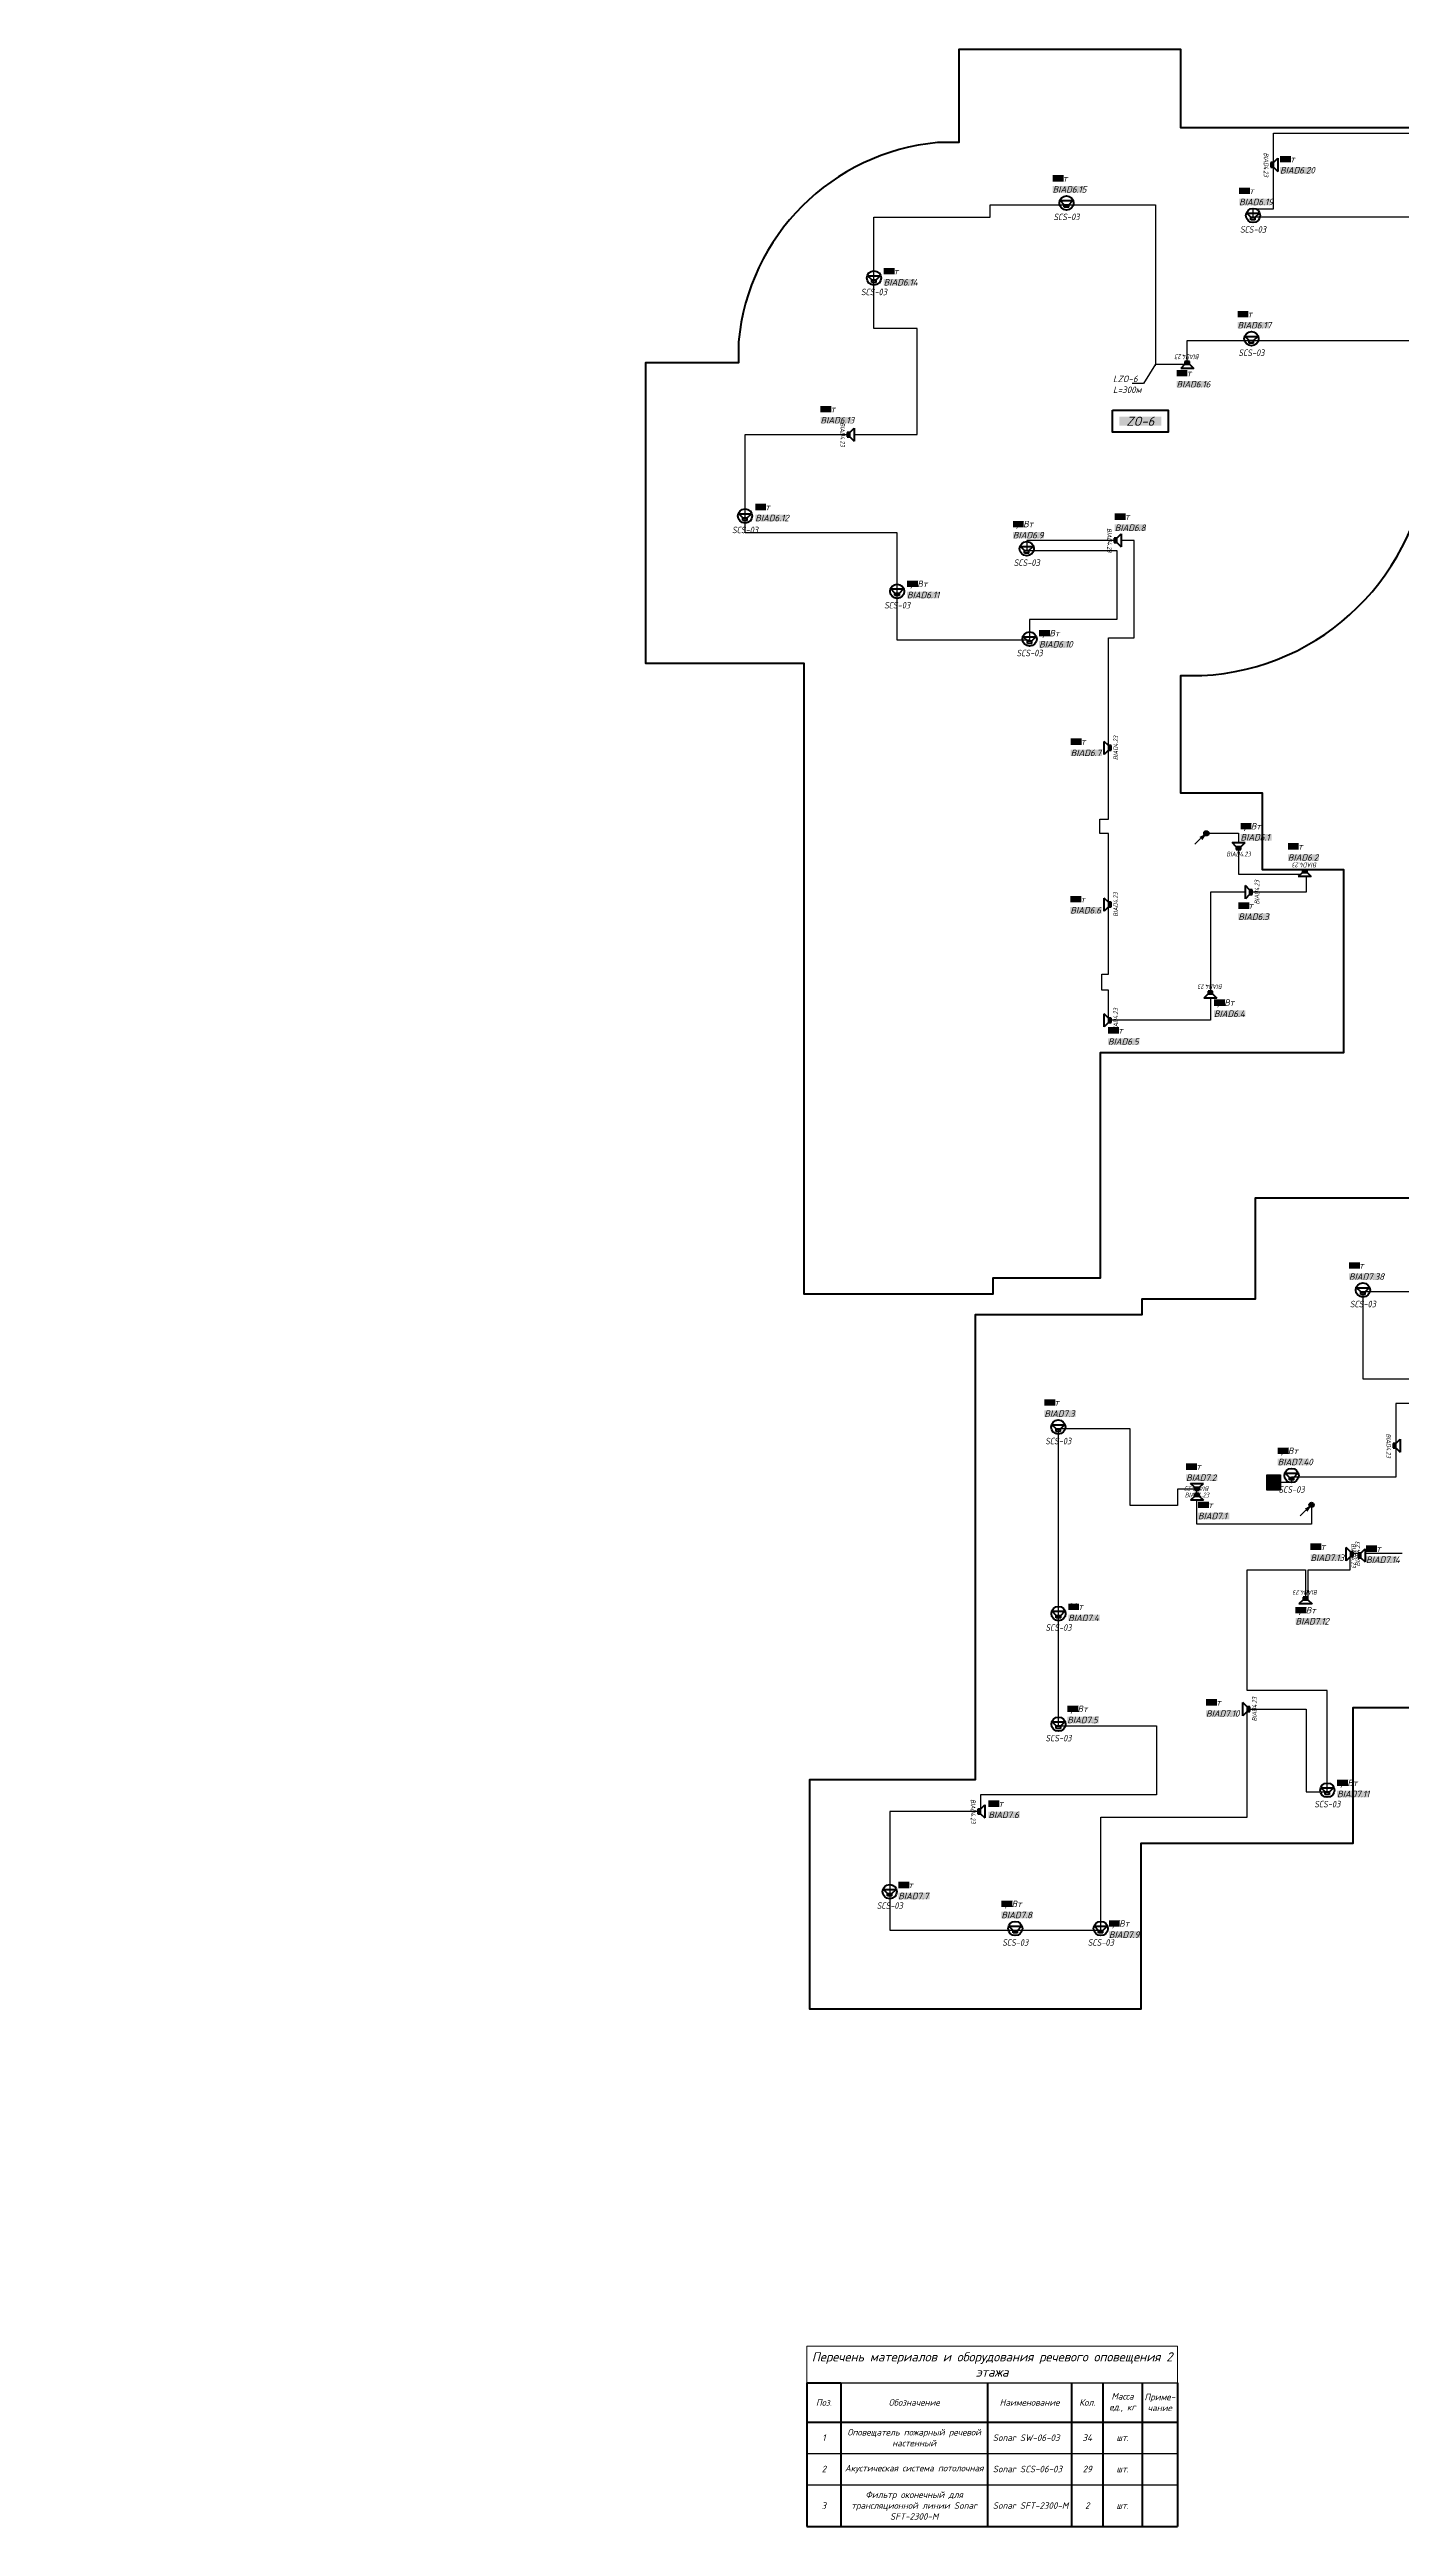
# Model space of a CAD drawing. Extents: x -152830 to 1281226, y -304852 to -2349.
# Drawn here: x 426818 to 478600, y -143966 to -49093 of the extents above; entities that cross this region are included whole.
import ezdxf
from ezdxf import colors
from ezdxf.entities.mleader import LeaderData, LeaderLine
from ezdxf.enums import TextEntityAlignment as Align
from ezdxf.math import Vec2, Vec3

# ---------------------------------------------------------------- set-up
doc = ezdxf.new("R2010")
doc.units = 0
doc.header["$LTSCALE"] = 100
doc.linetypes.add('CONTI', pattern=[0])
doc.layers.get('Defpoints').update_dxf_attribs({"color": 42})
for name, color, linetype in [('_1', 7, 'Continuous'), ('_СОУЭ_Аннотации', 7, 'Continuous'), ('ODG - Проводка', 3, 'Continuous')]:
    doc.layers.add(name, color=color, linetype=linetype)
for name, color, linetype, lineweight in [('_13_СОУЭ_линии', 5, 'Continuous', 70), ('_СОУЭ Оповещение_речевое', 7, 'Continuous', 30), ('НО Оповещатели Речь', 5, 'Continuous', 50), ('Радио', 5, 'Continuous', 30)]:
    doc.layers.add(name, color=color, linetype=linetype, lineweight=lineweight)
doc.styles.add('OlympDesign', font='isocpeui.ttf', dxfattribs={"height": 250})
doc.linetypes.add('Открыто в трубе', pattern='A,2,[1,BDG_GOST,S=1,R=0,X=0,Y=0],-4', length=6)

# ---------------------------------------------------------------- blocks, each defined once
blk = doc.blocks.new('*U105')
at = {"layer": 'НО Оповещатели Речь', "color": 5}
for p, q in [((-84, -184), (-242, -26)), ((-242, -26), (242, -26)), ((-84, -184), (84, -184)), ((-84, -281), (-84, -184)), ((84, -281), (-84, -281)), ((84, -184), (242, -26)), ((84, -281), (84, -184))]:
    blk.add_line(p, q, dxfattribs=at)
blk.add_circle((0, -114), 273, dxfattribs=at)
at = {"layer": 'Defpoints', "lineweight": 50, "ltscale": 100, "style": 'OlympDesign', "width": 0.8}
blk.add_text('SСS-03', height=250, dxfattribs=at).set_placement((0, -649), align=Align.MIDDLE_CENTER)
blk = doc.blocks.new('*U120')
at = {"layer": 'ODG - Проводка'}
h = blk.add_hatch(color=0, dxfattribs=at)
edge = h.paths.add_edge_path()
edge.add_arc((0, 0), 50, 0, 360)
at = {"layer": 'ODG - Проводка', "color": 0}
for points in [[(0, 0), (212, 212)], [(35, 35), (85, 122)], [(35, 35), (122, 85)]]:
    blk.add_lwpolyline(points, dxfattribs=at)
blk.add_circle((0, 0), 50, dxfattribs=at)
blk = doc.blocks.new('SFT-2300-М')
at = {"true_color": 0xffffff}
h = blk.add_hatch(color=7, dxfattribs=at)
h.dxf.hatch_style = 1
h.paths.add_polyline_path([(250, 292), (-274, 292), (-274, -295), (250, -295)])
at = {"layer": '_1', "lineweight": 30}
h = blk.add_hatch(color=5, dxfattribs=at)
h.dxf.hatch_style = 1
h.paths.add_polyline_path([(177, -2, 1), (-202, -2, 1)])
at = {"color": 5, "lineweight": 30}
blk.add_lwpolyline([(-274, 292), (250, 292), (250, -295), (-274, -295)], close=True, dxfattribs=at)
blk.add_circle((-12, -2), 189, dxfattribs=at)
blk = doc.blocks.new('*U104')
at = {"color": 5}
blk.add_wipeout([(-348, 366), (348, 366), (121, 140), (121, 0), (-121, 0), (-121, 140)], dxfattribs=at).dxf.layer = 'НО Оповещатели Речь'
at = {"layer": 'НО Оповещатели Речь'}
h = blk.add_hatch(color=5, dxfattribs=at)
h.dxf.hatch_style = 1
h.set_gradient(color1=(0, 0, 255), color2=(0, 0, 255), tint=1)
h.paths.add_polyline_path([(-121, 0), (121, 0), (121, 140), (-121, 140)])
at = {"layer": 'НО Оповещатели Речь', "color": 5}
for p, q in [((-121, 140), (-348, 366)), ((-348, 366), (348, 366)), ((121, 140), (-121, 140)), ((-121, 140), (-121, 0)), ((-121, 0), (121, 0)), ((121, 140), (348, 366)), ((121, 0), (121, 140))]:
    blk.add_line(p, q, dxfattribs=at)
at = {"layer": 'Defpoints', "lineweight": 50, "ltscale": 100, "style": 'OlympDesign', "width": 0.8}
blk.add_text('BIAD4.23', height=250, dxfattribs=at).set_placement((0, -250), align=Align.MIDDLE_CENTER)
blk = doc.blocks.new('_ArchTick')
at = {"color": 0, "linetype": 'ByBlock', "const_width": 0.15}
blk.add_lwpolyline([(-0.5, -0.5), (0.5, 0.5)], dxfattribs=at)
blk = doc.blocks.new('*T2331')
at = {"color": 0, "lineweight": 50, "transparency": 16777216}
for p, q in [((0, -1410), (1300, -1410)), ((0, -1410), (0, -6910)), ((1300, -1410), (1300, -6910)), ((6919, -1410), (6919, -6910)), ((10139, -1410), (10139, -6910)), ((11339, -1410), (11339, -6910)), ((12839, -1410), (12839, -6910)), ((14195, -1410), (14195, -6910)), ((0, -2910), (14195, -2910)), ((0, -6910), (14195, -6910))]:
    blk.add_line(p, q, dxfattribs=at)
at = {"color": 0, "linetype": 'ByBlock', "lineweight": -2, "transparency": 16777216}
blk.add_line((1300, -1410), (14195, -1410), dxfattribs=at)
at = {"color": 0, "transparency": 16777216}
for p, q in [((0, -4110), (1300, -4110)), ((12839, -4110), (14195, -4110)), ((0, -5310), (1300, -5310)), ((12839, -5310), (14195, -5310))]:
    blk.add_line(p, q, dxfattribs=at)
at = {"color": 0, "lineweight": -2, "transparency": 16777216}
for p, q in [((1300, -4110), (12839, -4110)), ((1300, -5310), (12839, -5310))]:
    blk.add_line(p, q, dxfattribs=at)
at = {"layer": 'Defpoints', "color": 8, "linetype": 'ByBlock', "lineweight": 0, "transparency": 16777216}
for p, q in [((0, 0), (14195, 0)), ((0, 0), (0, -1410)), ((14195, 0), (14195, -1410))]:
    blk.add_line(p, q, dxfattribs=at)
at = {"color": 0, "transparency": 16777216, "style": 'OlympDesign'}
for s, insert, char_height, width, attachment_point in [('Перечень материалов и оборудования речевого оповещения 2 этажа', (7097, -705), 350, 13794.54, 5), ('Масса ед., кг', (12089, -2160), 250, 1100, 5), ('Приме- чание', (13517, -2160), 250, 955.55, 5), ('Поз.', (650, -2160), 250, 900, 5), ('Обозначение', (4110, -2160), 250, 5219.44, 5), ('Наименование', (8529, -2160), 250, 2819.56, 5), ('Кол.', (10739, -2160), 250, 800, 5), ('1', (650, -3510), 250, 900, 5), ('Оповещатель пожарный речевой настенный ', (4110, -3510), 250, 5219.44, 5), ('Sonar SW-06-03', (7119, -3510), 250, 2819.56, 4), ('34', (10739, -3510), 250, 800, 5), ('шт.', (12089, -3510), 250, 1100, 5), ('2', (650, -4710), 250, 900, 5), ('Акустическая система потолочная', (4110, -4710), 250, 5219.44, 5), ('Sonar SCS-06-03', (7119, -4710), 250, 2819.56, 4), ('29', (10739, -4710), 250, 800, 5), ('шт.', (12089, -4710), 250, 1100, 5), ('Фильтр оконечный для трансляционной линии Sonar SFT-2300-М', (4110, -6110), 250, 5219.44, 5), ('3', (650, -6110), 250, 900, 5), ('Sonar SFT-2300-М', (7119, -6110), 250, 2819.56, 4), ('2', (10739, -6110), 250, 800, 5), ('шт.', (12089, -6110), 250, 1100, 5)]:
    blk.add_mtext(s, dxfattribs=dict(at, insert=insert, char_height=char_height, width=width, attachment_point=attachment_point))

msp = doc.modelspace()

# ---------------------------------------------------------------- linework, layer by layer
at = {"layer": '_13_СОУЭ_линии', "color": 5, "lineweight": 30}
for points in [[(484379.789469, -55517.784402), (472915.6929, -55517.784402), (472915.6929, -55189.070032), (473696.082598, -55189.070032), (473696.082598, -52297.381047), (484429.449698, -52297.381047)], [(471125.577987, -79113.393053), (472360.577987, -79113.393053), (472360.577987, -80681.866911), (474947.090221, -80681.866911), (474947.090221, -81367.61079), (471280.974321, -81367.61079), (471280.974321, -86275.11079), (467375.315714, -86275.11079), (467375.315714, -85122.890654), (467123.957516, -85122.890654), (467123.957516, -84508.522393), (467375.315714, -84508.522393), (467375.315714, -79117.964256), (467046.54149, -79117.964256), (467046.54149, -78571.668658), (467375.315714, -78571.668658), (467375.315714, -71621.632441), (468358.879271, -71621.632441), (468358.879271, -67892.406723), (464248.582047, -67892.406723), (464248.582047, -68282.355016), (467696.082598, -68282.355016), (467696.082598, -70918.657925), (464355.699109, -70918.657925), (464355.699109, -71721.182294), (459284.250012, -71721.182294), (459284.250012, -67602.030465), (453459.249627, -67602.030465), (453459.249627, -63842.62455), (460052.264501, -63842.62455), (460052.264501, -59777.212416), (458395.699156, -59777.212416), (458395.699156, -55509.771761), (462849.89416, -55509.771761), (462849.89416, -55037.601706), (469180.086691, -55037.601706), (469180.086691, -61142.990681), (470395.699156, -61142.990681), (470395.699156, -60239.870947), (485375.230478, -60239.870947)], [(502928.260764, -96678.709751), (477123.260764, -96678.709751), (477123.260764, -100003.090371), (479413.107903, -100003.090371)], [(479413.107903, -100955.212085), (478388.712083, -100955.212085), (478388.712083, -103781.343195), (474390.920379, -103781.343195), (474390.920379, -103983.858938), (473969.477607, -103983.858938)], [(475155.200656, -104837.114097), (475155.200656, -105578.733638), (470764.56014, -105578.733638), (470764.56014, -104228.360691), (470017.786981, -104228.360691), (470017.786981, -104856.4417), (468213.54043, -104856.4417), (468213.54043, -101926.496273), (465454.110599, -101926.496273), (465454.110599, -113305.101706), (469217.269892, -113305.101706), (469217.269892, -115939.96364), (462476.144206, -115939.96364), (462476.144206, -116586.479119), (459000.716161, -116586.479119), (459000.716161, -121132.601706), (467083.260764, -121132.601706), (467083.260764, -116795.44035), (472690.377322, -116795.44035), (472690.377322, -112661.369647), (474944.489981, -112661.369647), (474944.489981, -115832.609845), (475759.67573, -115832.609845), (475759.67573, -111941.931603), (472690.377322, -111941.931603), (472690.377322, -107330.31201), (474924.090707, -107330.31201), (474924.090707, -108429.980504), (475025.885565, -108429.980504), (475025.885565, -107330.31201), (476629.57688, -107330.31201), (476629.57688, -106688.305863), (478628.81753, -106688.305863)]]:
    msp.add_lwpolyline(points, dxfattribs=at)
at = {"layer": '_СОУЭ_Аннотации', "color": 67, "linetype": 'CONTI', "lineweight": 60, "ltscale": 100, "true_color": 0x727430}
for points in [[(479645.699156, -52092.61079), (470145.699156, -52092.61079), (470145.699156, -49092.61079), (461645.699156, -49092.61079), (461645.699156, -52659.310722), (460835.699156, -52659.310722, 0.3616655632), (453212.399088, -60282.61079)], [(453212.399088, -60286.166612), (453212.399088, -61092.61079), (449645.699156, -61092.61079), (449645.699156, -72592.61079), (455715.577987, -72592.61079), (455715.577987, -96757.61079), (462955.760764, -96757.61079), (462955.760764, -96135.230088), (467075.577987, -96135.230088), (467075.577987, -87507.61079), (476395.699156, -87507.61079), (476395.699156, -80507.61079), (473275.577987, -80507.61079), (473275.577987, -77577.61079), (470145.577987, -77577.61079), (470145.577987, -73073.919295), (470955.577986, -73073.919295, 0.3812035355), (479630.699156, -64532.61079)]]:
    msp.add_lwpolyline(points, format="xyb", dxfattribs=at)
at = {"layer": '_СОУЭ_Аннотации', "color": 1, "linetype": 'CONTI', "lineweight": 60, "ltscale": 100}
msp.add_lwpolyline([(467534.353172, -62905.37718), (469660.609172, -62905.37718), (469660.609172, -63753.88618), (467534.353172, -63753.88618)], close=True, dxfattribs=at)
at = {"layer": '_СОУЭ_Аннотации', "color": 67, "linetype": 'CONTI', "lineweight": 60, "ltscale": 100, "true_color": 0x727430}
msp.add_lwpolyline([(507190.760764, -93092.61079), (472990.760764, -93092.61079), (472990.760764, -96957.61079), (468650.747367, -96957.620699), (468650.747367, -97557.230483), (462275.760764, -97557.230483), (462275.760764, -115362.645512), (455925.760764, -115362.645512), (455925.760764, -124137.61079), (468625.760764, -124137.61079), (468625.760764, -117787.61079), (476745.760764, -117787.61079), (476745.760764, -112597.61079), (485915.329182, -112597.61079)], dxfattribs=at)

# ---------------------------------------------------------------- block references
for name, p in [('SFT-2300-М', (473719.482755, -103982.254524)), ('*T2331', (455825.760764, -137056.366254))]:
    msp.add_blockref(name, p)
at = {"layer": '_СОУЭ Оповещение_речевое', "color": 4, "lineweight": 50}
for p in [(465770.699156, -54853.92416), (472915.6929, -55334.106856), (458395.699156, -57728.92416), (472854.800228, -60056.193402), (453459.249627, -66845.210822), (464248.582047, -68098.677471), (459284.250012, -69728.921717), (464355.699109, -71558.649473), (477123.260764, -96495.032205), (465454.110599, -101742.818728), (474390.920379, -103597.66565), (465463.260764, -108885.508881), (465463.260764, -113121.42416), (475759.67573, -115648.932299), (459000.716161, -119536.441521), (463808.277267, -120948.92416), (467083.260764, -120948.92416)]:
    msp.add_blockref('*U105', p, dxfattribs=at)
at = {"layer": 'Радио', "xscale": 2, "yscale": 2, "zscale": 2, "rotation": 178.7329526101915}
for p in [(471125.577987, -79113.393053), (475155.200656, -104837.114097)]:
    msp.add_blockref('*U120', p, dxfattribs=at)

# ---------------------------------------------------------------- texts
at = {"layer": '_СОУЭ_Аннотации', "color": 7, "linetype": 'Открыто в трубе', "lineweight": 60, "ltscale": 100, "style": 'OlympDesign', "bg_fill": 1, "box_fill_scale": 1, "bg_fill_color": 7, "bg_fill_true_color": 16777215, "bg_fill_transparency": 0}
for s, insert, char_height, width, attachment_point in [('6Вт', (465237.454765, -53900.013413), 250, 418.76026667, 1), ('3Вт', (458766.805484, -57457.829371), 250, 418.76026667, 1), ('3Вт', (472321.555837, -59102.282655), 250, 418.76026667, 1), ('6Вт', (456346.624224, -62740.875983, 0), 250, 418.76026667, 1), ('ZO-6', (468597.481172, -63329.63168), 350, 1602.16185265, 5), ('3Вт', (453847.874251, -66486.921789), 250, 418.76026667, 1), ('1,5Вт', (463715.337656, -67144.766724), 250, 418.76026667, 1), ('1,5Вт', (459660.451226, -69434.890458), 250, 418.76026667, 1), ('1,5Вт', (464720.567482, -71321.947093), 250, 418.76026667, 1), ('6Вт', (465930.587911, -75480.893534, 0), 250, 418.76026667, 1), ('6Вт', (474248.402589, -79489.826038, 0), 250, 418.76026667, 1), ('6Вт', (465917.44382, -81510.784516, 0), 250, 418.76026667, 1), ('3Вт', (476590.016373, -95541.121458), 250, 418.76026667, 1), ('3Вт', (464920.866209, -100788.907981), 250, 418.76026667, 1), ('6Вт', (470350.660564, -103244.498233, 0), 250, 418.76026667, 1), ('1,5Вт', (473857.675988, -102643.754903), 250, 418.76026667, 1), ('6Вт', (475116.135453, -106311.450961, 0), 250, 418.76026667, 1), ('3Вт', (465835.77266, -108614.076973), 250, 418.76026667, 1), ('1,5Вт', (465799.020272, -112524.523705), 250, 418.76026667, 1), ('6Вт', (471113.986391, -112278.086833, 0), 250, 418.76026667, 1), ('1,5Вт', (476134.750581, -115359.07047), 250, 418.76026667, 1), ('3Вт', (459326.009077, -119267.927905), 250, 418.76026667, 1), ('1,5Вт', (463275.032877, -119995.013413), 250, 418.76026667, 1), ('1,5Вт', (467394.166294, -120747.511809), 250, 418.76026667, 1)]:
    msp.add_mtext(s, dxfattribs=dict(at, insert=insert, char_height=char_height, width=width, attachment_point=attachment_point))
at = {"layer": '_СОУЭ_Аннотации', "char_height": 250, "width": 1197.06228103, "attachment_point": 1, "style": 'OlympDesign', "bg_fill": 1, "box_fill_scale": 1, "bg_fill_color": 7, "bg_fill_true_color": 16777215, "bg_fill_transparency": 0}
for s, insert in [('BIAD6.15', (465239.785658, -54325.372897, 0)), ('BIAD6.19', (472384.779402, -54805.555593, 0)), ('BIAD6.14', (458769.136377, -57883.188855, 0)), ('BIAD6.17', (472323.886729, -59527.642138, 0)), ('BIAD6.16', (469986.512225, -61786.618209, 0)), ('BIAD6.12', (453850.205143, -66912.281273, 0)), ('BIAD6.9', (463717.668549, -67570.126207, 0)), ('BIAD6.11', (459662.782119, -69860.249942, 0)), ('BIAD6.10', (464722.898375, -71747.306577, 0)), ('BIAD7.38', (476592.347266, -95966.480942, 0)), ('BIAD7.3', (464923.197101, -101214.267464, 0)), ('BIAD7.40', (473860.00688, -103069.114386, 0)), ('BIAD7.1', (470807.899203, -105137.370777, 0)), ('BIAD7.4', (465838.103553, -109039.436456, 0)), ('BIAD7.12', (474544.033049, -109171.458391, 0)), ('BIAD7.5', (465801.351165, -112949.883188, 0)), ('BIAD7.11', (476137.081473, -115784.429953, 0)), ('BIAD7.7', (459328.33997, -119693.287388, 0)), ('BIAD7.8', (463277.363769, -120420.372897, 0)), ('BIAD7.9', (467396.497187, -121172.871293, 0))]:
    msp.add_mtext(s, dxfattribs=dict(at, insert=insert))

# ---------------------------------------------------------------- leaders
at = {"layer": '_13_СОУЭ_линии', "color": 18, "linetype": 'CONTI', "lineweight": 18, "ltscale": 100, "true_color": 0x000000}
ml = msp.add_multileader_mtext('Standard', dxfattribs=at)
ml.set_content('АЛС 1.1 раздела АПС\\P(см. раздел "ИОС5.5.1")', color=(0, 0, 0), style='OlympDesign')
ml.set_leader_properties(color=256, linetype='ByLayer', lineweight=-1)
ml.build(insert=Vec2(0, 0))
ml.multileader.update_dxf_attribs({"text_left_attachment_type": 6, "text_right_attachment_type": 6, "dogleg_length": 2, "arrow_head_size": 200, "scale": 100})
ctx = ml.context
ctx.base_point, ctx.scale, ctx.char_height, ctx.arrow_head_size, ctx.landing_gap_size, ctx.plane_origin = Vec3(43391.177549, -92119.350032), 100, 250, 200, 0, Vec3(54855.263188, -82979.027992)
ctx.left_attachment, ctx.right_attachment = 6, 6
notes = []
notes.append((ctx, [(0, (1, 1, 0), (47312.010883, -92119.350032), (-1, 0), 200, [(0, [(48521.746321, -90079.139826), (47667.722509, -90245.694326)], 0, [])])]))
ctx.mtext.insert, ctx.mtext.width, ctx.mtext.flow_direction = Vec3(43391.177549, -91794.350032), 4773.88520797, 5
for ctx, leaders in notes:
    for number, flags, end, landing, length, lines in leaders:
        leader = LeaderData()
        leader.index, (leader.has_last_leader_line, leader.has_dogleg_vector, leader.attachment_direction) = number, flags
        leader.last_leader_point, leader.dogleg_vector, leader.dogleg_length = Vec3(end), Vec3(landing), length
        for number, points, colour, breaks in lines:
            line = LeaderLine()
            line.index, line.vertices, line.color, line.breaks = number, Vec3.list(points), colors.encode_raw_color(colour), breaks
            leader.lines.append(line)
        ctx.leaders.append(leader)

# ---------------------------------------------------------------- next in the draw order: block references
at = {"layer": '_СОУЭ Оповещение_речевое', "color": 4, "lineweight": 50, "xscale": 0.71930163509888, "yscale": 0.71930163509888, "zscale": 0.71930163509888}
for p, rotation in [((473595.699156, -53507.61079), 270), ((470395.699156, -61042.607239), 180), ((457372.802077, -63842.62455), 270), ((467595.699156, -67892.406723), 270), ((467475.699156, -75842.61079), 90), ((474895.716628, -80507.61079), 180), ((467475.699156, -81842.61079), 90), ((472885.751573, -81367.61079), 90), ((471280.974321, -85162.579211), 180), ((467475.699156, -86275.11079), 90), ((478288.328641, -102570.287712), 270), ((476745.760764, -106723.209941), 89.99999999999999), ((474924.090707, -108367.597608), 180), ((472790.760764, -112661.369647), 89.99999999999999), ((462375.760764, -116577.610764), 270)]:
    msp.add_blockref('*U104', p, dxfattribs=dict(at, rotation=rotation))
for p in [(472360.577987, -79727.61079), (470770.760764, -104277.61079)]:
    msp.add_blockref('*U104', p, dxfattribs=at)

# ---------------------------------------------------------------- next in the draw order: leaders
ml = msp.add_multileader_mtext('Standard')
ml.set_content('LZO-6^JL=300м', color=256, style='OlympDesign')
ml.set_leader_properties(color=256, linetype='ByLayer', lineweight=-1)
ml.set_arrow_properties(name='ARCHTICK')
ml.build(insert=Vec2(0, 0))
ml.multileader.update_dxf_attribs({"text_left_attachment_type": 6, "text_right_attachment_type": 6, "dogleg_length": 50, "arrow_head_size": 100})
ctx = ml.context
ctx.base_point, ctx.char_height, ctx.arrow_head_size, ctx.landing_gap_size, ctx.plane_origin = Vec3(467550.231856, -61882.5503), 250, 100, 0, Vec3(469013.673298, -60812.105593)
ctx.left_attachment, ctx.right_attachment = 6, 6
notes = []
notes.append((ctx, [(0, (1, 1, 0), (468719.928826, -61882.5503), (-1, 0), 50, [(0, [(469180.086691, -61142.990681)], 0, [])])]))
ctx.mtext.insert, ctx.mtext.width, ctx.mtext.flow_direction = Vec3(467550.231856, -61582.5503), 383.66637116, 5
ctx.mtext.has_bg_fill, ctx.mtext.bg_color, ctx.mtext.bg_scale_factor, ctx.mtext.bg_transparency, ctx.mtext.use_window_bg_color = 1, -1027028792, 1.5, 0, 1
for ctx, leaders in notes:
    for number, flags, end, landing, length, lines in leaders:
        leader = LeaderData()
        leader.index, (leader.has_last_leader_line, leader.has_dogleg_vector, leader.attachment_direction) = number, flags
        leader.last_leader_point, leader.dogleg_vector, leader.dogleg_length = Vec3(end), Vec3(landing), length
        for number, points, colour, breaks in lines:
            line = LeaderLine()
            line.index, line.vertices, line.color, line.breaks = number, Vec3.list(points), colors.encode_raw_color(colour), breaks
            leader.lines.append(line)
        ctx.leaders.append(leader)

# ---------------------------------------------------------------- next in the draw order: block references
for p, rotation in [((470770.760764, -104397.616168), 180), ((476945.760764, -106773.21533), 270)]:
    msp.add_blockref('*U104', p, dxfattribs=dict(at, rotation=rotation))

# ---------------------------------------------------------------- next in the draw order: texts
at = {"layer": '_СОУЭ_Аннотации', "color": 7, "linetype": 'Открыто в трубе', "lineweight": 60, "ltscale": 100, "char_height": 250, "width": 418.76026667, "attachment_point": 1, "style": 'OlympDesign', "bg_fill": 1, "box_fill_scale": 1, "bg_fill_color": 7, "bg_fill_true_color": 16777215, "bg_fill_transparency": 0}
for s, insert in [('6Вт', (473948.21236, -53165.805726, 0)), ('3Вт', (472382.44851, -54380.19611)), ('6Вт', (469984.181332, -61361.258725, 0)), ('6Вт', (467617.922915, -66859.294166, 0)), ('1,5Вт', (472435.2583, -78717.01074, 0)), ('3Вт', (472350.745142, -81756.226428, 0)), ('1,5Вт', (471417.154541, -85474.070442, 0)), ('6Вт', (467359.155924, -86537.980943, 0)), ('1,5Вт', (474541.702156, -108746.098907, 0)), ('6Вт', (462778.516962, -116155.916845, 0))]:
    msp.add_mtext(s, dxfattribs=dict(at, insert=insert))
at = {"layer": '_СОУЭ_Аннотации', "char_height": 250, "width": 1197.06228103, "attachment_point": 1, "style": 'OlympDesign', "bg_fill": 1, "box_fill_scale": 1, "bg_fill_color": 7, "bg_fill_true_color": 16777215, "bg_fill_transparency": 0}
for s, insert in [('BIAD6.20', (473950.543253, -53591.165209, 0)), ('BIAD6.13', (456348.955117, -63166.235467, 0)), ('BIAD6.8', (467620.253808, -67284.653649, 0)), ('BIAD6.7', (465932.918804, -75906.253017, 0)), ('BIAD6.1', (472437.589192, -79142.370223, 0)), ('BIAD6.2', (474250.733481, -79915.185521, 0)), ('BIAD6.6', (465919.774712, -81936.144, 0)), ('BIAD6.3', (472353.076034, -82181.585911, 0)), ('BIAD6.4', (471419.485434, -85899.429926, 0)), ('BIAD6.5', (467361.486816, -86963.340426, 0)), ('BIAD7.10', (471116.317283, -112703.446316, 0)), ('BIAD7.6', (462780.847854, -116581.276328, 0))]:
    msp.add_mtext(s, dxfattribs=dict(at, insert=insert))

# ---------------------------------------------------------------- next in the draw order: texts
for s, insert in [('BIAD7.2', (470352.991457, -103669.857716, 0)), ('BIAD7.13', (475118.466346, -106736.810445, 0)), ('BIAD7.14', (477245.944528, -106812.298704, 0))]:
    msp.add_mtext(s, dxfattribs=dict(at, insert=insert))
at = {"layer": '_СОУЭ_Аннотации', "color": 7, "linetype": 'Открыто в трубе', "lineweight": 60, "ltscale": 100, "char_height": 250, "width": 418.76026667, "attachment_point": 1, "style": 'OlympDesign', "bg_fill": 1, "box_fill_scale": 1, "bg_fill_color": 7, "bg_fill_true_color": 16777215, "bg_fill_transparency": 0}
for insert in [(470805.56831, -104712.011294, 0), (477243.613635, -106386.93922, 0)]:
    msp.add_mtext('6Вт', dxfattribs=dict(at, insert=insert))

doc.saveas('drawing.dxf')
